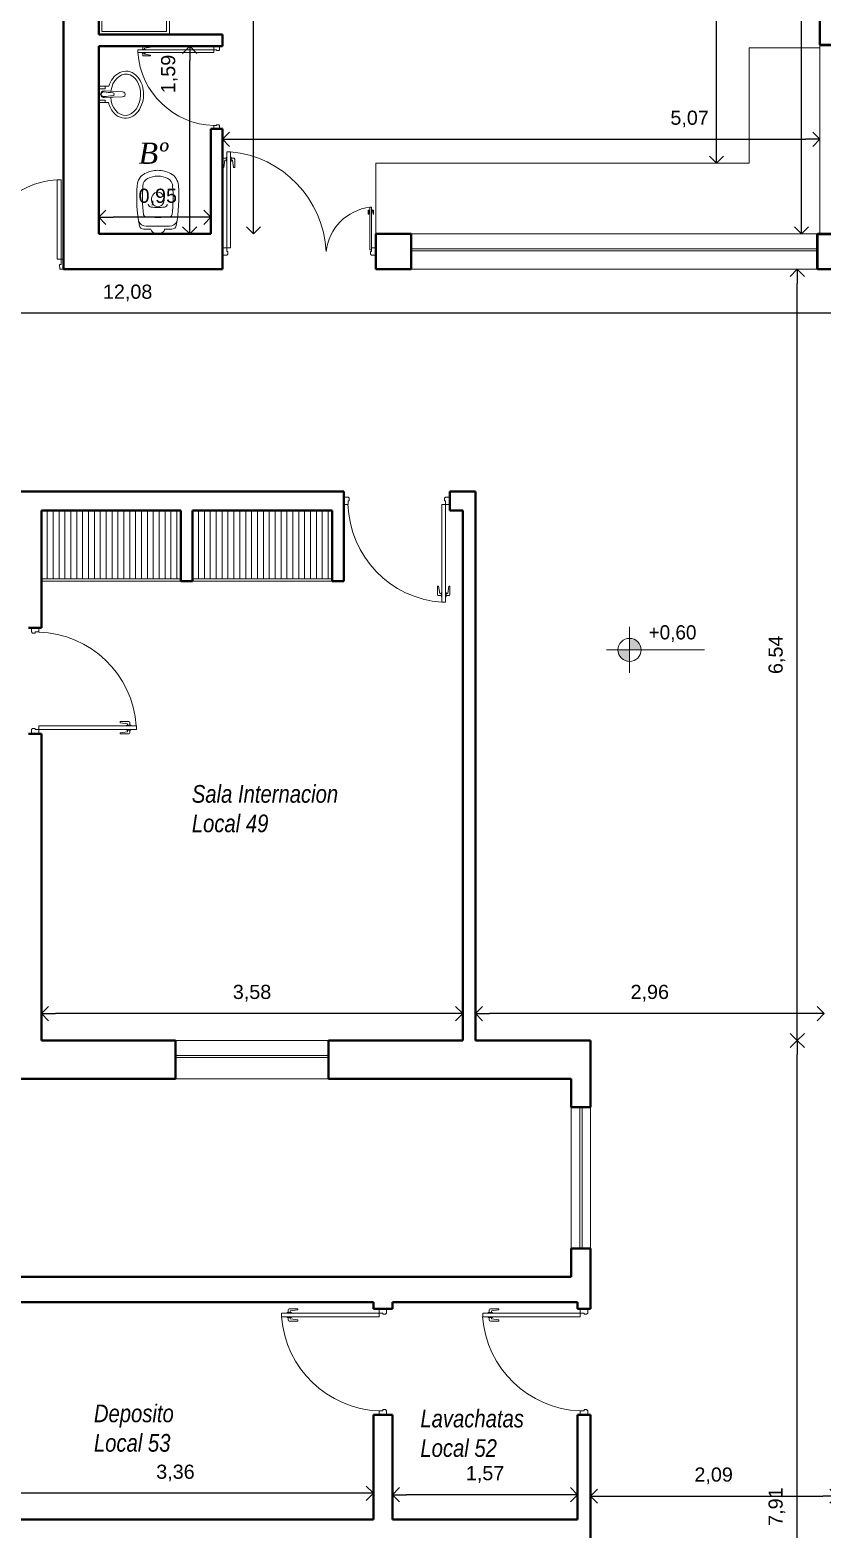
# Model space of a CAD drawing. Header units: millimetres. Extents: x -196 to -130, y 74 to 971.
# Drawn here: x -180.89 to -174.17, y 935.56 to 948.28 of the extents above; entities that cross this region are included whole.
import ezdxf

# ---------------------------------------------------------------- set-up
doc = ezdxf.new("R2010")
doc.units = ezdxf.units.MM
doc.layers.get('0').update_dxf_attribs({"lineweight": 0})
doc.layers.get('Defpoints').update_dxf_attribs({"lineweight": 0})
for name, color, linetype, lineweight in [('01', 1, 'Continuous', 50), ('Aberturas', 43, 'Continuous', 9), ('Cotas', 47, 'Continuous', 5), ('Muebles', 153, 'Continuous', 9), ('Muro Corte', 1, 'Continuous', 40), ('Muro Vista', 3, 'Continuous', 20), ('rotulos', 13, 'Continuous', 5), ('Textos', 2, 'Continuous', 5)]:
    doc.layers.add(name, color=color, linetype=linetype, lineweight=lineweight)
doc.styles.add('FEDE', font='ARIAL.TTF')
doc.dimstyles.new('FEDE', dxfattribs={"dimtxt": 0.12, "dimasz": 0.12, "dimexe": 0.2, "dimexo": 0.2, "dimgap": 0.1, "dimtad": 1, "dimtxsty": 'FEDE', "dimblk": 'OPEN90', "dimcen": 0.12, "dimse1": 1, "dimse2": 1, "dimaunit": 1, "dimazin": 0, "dimtfac": 1, "dimtmove": 0, "dimatfit": 3, "dimldrblk": 'OPEN90', "dimfxl": 0, "dimarcsym": 0})

# ---------------------------------------------------------------- blocks, each defined once
blk = doc.blocks.new('_Open90')
at = {"layer": 'rotulos', "color": 0, "lineweight": -2}
for p, q in [((0, 0), (-1, 0)), ((-0.5, 0.5), (0, 0)), ((0, 0), (-0.5, -0.5))]:
    blk.add_line(p, q, dxfattribs=at)
blk = doc.blocks.new('*D4')
at = {"layer": 'Cotas', "color": 0, "lineweight": -2}
blk.add_line((-174.14, 945.872), (-185.982, 945.872), dxfattribs=at)
at = {"layer": 'Defpoints', "color": 0}
for p in [(-186.102, 946.526), (-174.02, 946.347), (-186.102, 945.872)]:
    blk.add_point(p, dxfattribs=at)
at = {"layer": 'Cotas', "color": 0, "lineweight": -2, "xscale": 0.12, "yscale": 0.12, "zscale": 0.12, "rotation": 180}
blk.add_blockref('_Open90', (-186.102, 945.872), dxfattribs=at)
at = {"layer": 'Cotas', "color": 0, "lineweight": -2, "xscale": 0.12, "yscale": 0.12, "zscale": 0.12}
blk.add_blockref('_Open90', (-174.02, 945.872), dxfattribs=at)
at = {"layer": 'Cotas', "color": 0, "insert": (-180.061, 946.044), "char_height": 0.12, "attachment_point": 5, "style": 'FEDE'}
blk.add_mtext('12,08', dxfattribs=at)
blk = doc.blocks.new('labado chico')
blk.add_lwpolyline([(0.078, 0.066), (0, 0.066), (0, -0.066), (0.082, -0.066), (0.082, -0.066)])
for points in [[(0, 0.046), (0.05, 0.046), (0.05, 0.066), (0, 0.066)], [(0, -0.046), (0.05, -0.046), (0.05, -0.066), (0, -0.066)]]:
    blk.add_lwpolyline(points, close=True)
blk.add_lwpolyline([(0.113, 0.011, 0.008947), (0.04, 0.018, 1.128777), (0.04, -0.02, -0.002172), (0.113, -0.013, 1), (0.113, 0.011)], format="xyb", close=True)
at = {"extrusion": (0, 0, -1)}
for points in [[(-0.193, 0.021), (-0.043, 0.026)], [(-0.193, -0.02), (-0.043, -0.028)]]:
    blk.add_lwpolyline(points, dxfattribs=at)
for centre, radius, start, end in [((-0.041, -0.001), 0.027, 265.9011, 94.028), ((-0.194, 0), 0.0203, 85.7048, 274.2196)]:
    blk.add_arc(centre, radius, start, end, dxfattribs=at)
blk.add_ellipse((0.218, 0.003), major_axis=(-0.006, 0.168), ratio=0.727352, start_param=1.714187, end_param=7.704878)
blk.add_open_spline([(0.082, -0.066), (0.089, -0.09), (0.1, -0.112), (0.144, -0.171), (0.192, -0.195), (0.284, -0.181), (0.324, -0.144), (0.367, -0.047), (0.37, 0.013), (0.34, 0.121), (0.306, 0.167), (0.216, 0.205), (0.163, 0.193), (0.104, 0.133), (0.087, 0.101), (0.078, 0.066)], degree=3, knots=[1.924399, 1.924399, 1.924399, 1.924399, 2.330143, 2.330143, 3.23097, 3.23097, 4.131797, 4.131797, 5.032625, 5.032625, 5.957565, 5.957565, 6.882506, 6.882506, 7.483019, 7.483019, 7.483019, 7.483019])
blk = doc.blocks.new('inodoro')
at = {"color": 0, "linetype": 'ByBlock'}
for p, q in [((-0.066, 0.099), (-0.066, 0)), ((-0.066, -0.099), (-0.066, 0)), ((-0.04, 0.118), (-0.04, 0.058)), ((-0.04, 0.058), (-0.038, 0.058)), ((-0.04, -0.058), (-0.04, -0.118)), ((-0.04, -0.058), (-0.038, -0.058))]:
    blk.add_line(p, q, dxfattribs=at)
for centre, radius, start, end in [((-0.402, 0.051), 0.125, 94.4928, 152.4143), ((-0.312, -1.095), 1.274, 79.1445, 94.4928), ((-0.312, -1.095), 1.225, 83.0413, 94.4928), ((-0.136, 0.099), 0.07, 0, 66.1124), ((-0.08, 0.118), 0.04, 0, 79.1445), ((-0.305, 0), 0.235, 152.4143, 180), ((-0.305, 0), 0.235, 180, 207.5857), ((-0.305, 0), 0.186, 152.4143, 180), ((-0.305, 0), 0.186, 180, 207.5857), ((-0.402, 0.051), 0.076, 94.4928, 152.4143), ((-0.304, 0), 0.0503, 121.4719, 180), ((-0.304, 0), 0.0503, 180, 238.5281), ((-0.293, -0.015), 0.069, 89.562, 122.8418), ((-0.292, -0.015), 0.069, 57.1582, 90.438), ((-0.281, 0), 0.0503, 0, 58.5281), ((-0.281, 0), 0.0503, 301.4719, 0), ((-0.254, 0.054), 0.027, 3.3632, 90), ((-1.181, 0), 0.956, 0, 3.3632), ((-1.181, 0), 0.956, 356.6368, 0), ((-0.169, 0.099), 0.0229, 6.4271, 90), ((-1.049, 0), 0.909, 0, 6.4271), ((-1.049, 0), 0.909, 353.5729, 0), ((-0.038, 0.038), 0.02, 51.4898, 90), ((-0.069, 0), 0.0686, 308.5102, 51.4898), ((-0.402, -0.051), 0.125, 207.5857, 265.5072), ((-0.402, -0.051), 0.076, 207.5857, 265.5072), ((-0.312, 1.095), 1.225, 265.5072, 276.9587), ((-0.293, 0.015), 0.069, 237.1582, 270.438), ((-0.292, 0.015), 0.069, 269.562, 302.8418), ((-0.254, -0.054), 0.027, 270, 356.6368), ((-0.169, -0.099), 0.0229, 270, 353.5729), ((-0.136, -0.099), 0.07, 293.8876, 0), ((-0.08, -0.118), 0.04, 280.8555, 0), ((-0.038, -0.038), 0.02, 270, 308.5102), ((-0.312, 1.095), 1.274, 265.5072, 280.8555)]:
    blk.add_arc(centre, radius, start, end, dxfattribs=at)
blk = doc.blocks.new('*D23')
at = {"layer": 'Cotas', "color": 0, "lineweight": -2}
blk.add_line((-179.135, 947.348), (-174.305, 947.348), dxfattribs=at)
at = {"layer": 'Defpoints', "color": 0}
for p in [(-179.255, 947.349), (-174.185, 947.349), (-174.185, 947.348)]:
    blk.add_point(p, dxfattribs=at)
at = {"layer": 'Cotas', "color": 0, "lineweight": -2, "xscale": 0.12, "yscale": 0.12, "zscale": 0.12, "rotation": 180}
blk.add_blockref('_Open90', (-179.255, 947.348), dxfattribs=at)
at = {"layer": 'Cotas', "color": 0, "lineweight": -2, "xscale": 0.12, "yscale": 0.12, "zscale": 0.12}
blk.add_blockref('_Open90', (-174.185, 947.348), dxfattribs=at)
at = {"layer": 'Cotas', "color": 0, "insert": (-175.291, 947.52), "char_height": 0.12, "attachment_point": 5, "style": 'FEDE'}
blk.add_mtext('5,07', dxfattribs=at)
blk = doc.blocks.new('*D24')
at = {"layer": 'Cotas', "color": 0, "lineweight": -2}
blk.add_line((-174.342, 946.665), (-174.342, 951.738), dxfattribs=at)
at = {"layer": 'Defpoints', "color": 0}
for p in [(-174.342, 951.858), (-174.335, 951.858), (-174.335, 946.545)]:
    blk.add_point(p, dxfattribs=at)
at = {"layer": 'Cotas', "color": 0, "lineweight": -2, "xscale": 0.12, "yscale": 0.12, "zscale": 0.12}
for p, rotation in [((-174.342, 951.858), 90), ((-174.342, 946.545), 270)]:
    blk.add_blockref('_Open90', p, dxfattribs=dict(at, rotation=rotation))
at = {"layer": 'Cotas', "color": 0, "insert": (-174.514, 951.081), "char_height": 0.12, "attachment_point": 5, "rotation": 90, "style": 'FEDE'}
blk.add_mtext('5,31', dxfattribs=at)
blk = doc.blocks.new('*D26')
at = {"layer": 'Cotas', "color": 0, "lineweight": -2}
blk.add_line((-175.063, 947.265), (-175.063, 951.138), dxfattribs=at)
at = {"layer": 'Defpoints', "color": 0}
for p in [(-175.077, 951.258), (-175.063, 951.258), (-175.077, 947.145)]:
    blk.add_point(p, dxfattribs=at)
at = {"layer": 'Cotas', "color": 0, "lineweight": -2, "xscale": 0.12, "yscale": 0.12, "zscale": 0.12}
for p, rotation in [((-175.063, 951.258), 90), ((-175.063, 947.145), 270)]:
    blk.add_blockref('_Open90', p, dxfattribs=dict(at, rotation=rotation))
at = {"layer": 'Cotas', "color": 0, "insert": (-175.235, 950.257), "char_height": 0.12, "attachment_point": 5, "rotation": 90, "style": 'FEDE'}
blk.add_mtext('4,11', dxfattribs=at)
blk = doc.blocks.new('*D46')
at = {"layer": 'Cotas', "color": 0, "lineweight": -2}
blk.add_line((-179.475, 946.686), (-180.185, 946.686), dxfattribs=at)
at = {"layer": 'Defpoints', "color": 0}
for p in [(-180.305, 946.686), (-180.305, 946.545), (-179.355, 946.545)]:
    blk.add_point(p, dxfattribs=at)
at = {"layer": 'Cotas', "color": 0, "lineweight": -2, "xscale": 0.12, "yscale": 0.12, "zscale": 0.12, "rotation": 180}
blk.add_blockref('_Open90', (-180.305, 946.686), dxfattribs=at)
at = {"layer": 'Cotas', "color": 0, "lineweight": -2, "xscale": 0.12, "yscale": 0.12, "zscale": 0.12}
blk.add_blockref('_Open90', (-179.355, 946.686), dxfattribs=at)
at = {"layer": 'Cotas', "color": 0, "insert": (-179.805, 946.858), "char_height": 0.12, "attachment_point": 5, "style": 'FEDE'}
blk.add_mtext('0,95', dxfattribs=at)
blk = doc.blocks.new('*D27')
at = {"layer": 'Cotas', "color": 0, "lineweight": -2}
blk.add_line((-179.534, 946.665), (-179.534, 948.017), dxfattribs=at)
at = {"layer": 'Defpoints', "color": 0}
for p in [(-179.547, 948.137), (-179.534, 948.137), (-179.547, 946.545)]:
    blk.add_point(p, dxfattribs=at)
at = {"layer": 'Cotas', "color": 0, "lineweight": -2, "xscale": 0.12, "yscale": 0.12, "zscale": 0.12}
for p, rotation in [((-179.534, 948.137), 90), ((-179.534, 946.545), 270)]:
    blk.add_blockref('_Open90', p, dxfattribs=dict(at, rotation=rotation))
at = {"layer": 'Cotas', "color": 0, "insert": (-179.706, 947.902), "char_height": 0.12, "attachment_point": 5, "rotation": 90, "style": 'FEDE'}
blk.add_mtext('1,59', dxfattribs=at)
blk = doc.blocks.new('*D28')
at = {"layer": 'Cotas', "color": 0, "lineweight": -2}
blk.add_line((-178.992, 946.665), (-178.992, 952.223), dxfattribs=at)
at = {"layer": 'Defpoints', "color": 0}
for p in [(-179.12, 952.343), (-178.992, 952.343), (-179.043, 946.545)]:
    blk.add_point(p, dxfattribs=at)
at = {"layer": 'Cotas', "color": 0, "lineweight": -2, "xscale": 0.12, "yscale": 0.12, "zscale": 0.12}
for p, rotation in [((-178.992, 952.343), 90), ((-178.992, 946.545), 270)]:
    blk.add_blockref('_Open90', p, dxfattribs=dict(at, rotation=rotation))
at = {"layer": 'Cotas', "color": 0, "insert": (-179.164, 949.444), "char_height": 0.12, "attachment_point": 5, "rotation": 90, "style": 'FEDE'}
blk.add_mtext('5,8', dxfattribs=at)
blk = doc.blocks.new('*D47')
at = {"layer": 'Cotas', "color": 0, "lineweight": -2}
blk.add_line((-179.637, 74.373), (-180.185, 74.373), dxfattribs=at)
at = {"layer": 'Defpoints', "color": 0}
for p in [(-179.517, 954.203), (-180.305, 74.373), (-180.305, 74.373)]:
    blk.add_point(p, dxfattribs=at)
at = {"layer": 'Cotas', "color": 0, "lineweight": -2, "xscale": 0.12, "yscale": 0.12, "zscale": 0.12, "rotation": 180}
blk.add_blockref('_Open90', (-180.305, 74.373), dxfattribs=at)
at = {"layer": 'Cotas', "color": 0, "lineweight": -2, "xscale": 0.12, "yscale": 0.12, "zscale": 0.12}
blk.add_blockref('_Open90', (-179.517, 74.373), dxfattribs=at)
at = {"layer": 'Cotas', "color": 0, "insert": (-179.911, 74.545), "char_height": 0.12, "attachment_point": 5, "style": 'FEDE'}
blk.add_mtext('0,79', dxfattribs=at)
blk = doc.blocks.new('*D76')
at = {"layer": 'Cotas', "color": 0, "lineweight": -2}
blk.add_line((-176.013, 935.836), (-174.161, 935.836), dxfattribs=at)
at = {"layer": 'Defpoints', "color": 0}
for p in [(-176.133, 935.836), (-174.041, 935.836), (-174.041, 935.836)]:
    blk.add_point(p, dxfattribs=at)
at = {"layer": 'Cotas', "color": 0, "lineweight": -2, "xscale": 0.12, "yscale": 0.12, "zscale": 0.12, "rotation": 180}
blk.add_blockref('_Open90', (-176.133, 935.836), dxfattribs=at)
at = {"layer": 'Cotas', "color": 0, "lineweight": -2, "xscale": 0.12, "yscale": 0.12, "zscale": 0.12}
blk.add_blockref('_Open90', (-174.041, 935.836), dxfattribs=at)
at = {"layer": 'Cotas', "color": 0, "insert": (-175.087, 936.008), "char_height": 0.12, "attachment_point": 5, "style": 'FEDE'}
blk.add_mtext('2,09', dxfattribs=at)
blk = doc.blocks.new('*D77')
at = {"layer": 'Cotas', "color": 0, "lineweight": -2}
blk.add_line((-176.362, 935.848), (-177.693, 935.848), dxfattribs=at)
at = {"layer": 'Defpoints', "color": 0}
for p in [(-177.813, 935.848), (-177.813, 935.638), (-176.242, 935.638)]:
    blk.add_point(p, dxfattribs=at)
at = {"layer": 'Cotas', "color": 0, "lineweight": -2, "xscale": 0.12, "yscale": 0.12, "zscale": 0.12, "rotation": 180}
blk.add_blockref('_Open90', (-177.813, 935.848), dxfattribs=at)
at = {"layer": 'Cotas', "color": 0, "lineweight": -2, "xscale": 0.12, "yscale": 0.12, "zscale": 0.12}
blk.add_blockref('_Open90', (-176.242, 935.848), dxfattribs=at)
at = {"layer": 'Cotas', "color": 0, "insert": (-177.027, 936.02), "char_height": 0.12, "attachment_point": 5, "style": 'FEDE'}
blk.add_mtext('1,57', dxfattribs=at)
blk = doc.blocks.new('*D78')
at = {"layer": 'Cotas', "color": 0, "lineweight": -2}
blk.add_line((-178.095, 935.86), (-181.215, 935.86), dxfattribs=at)
at = {"layer": 'Defpoints', "color": 0}
for p in [(-181.335, 935.86), (-181.335, 935.638), (-177.975, 935.638)]:
    blk.add_point(p, dxfattribs=at)
at = {"layer": 'Cotas', "color": 0, "lineweight": -2, "xscale": 0.12, "yscale": 0.12, "zscale": 0.12, "rotation": 180}
blk.add_blockref('_Open90', (-181.335, 935.86), dxfattribs=at)
at = {"layer": 'Cotas', "color": 0, "lineweight": -2, "xscale": 0.12, "yscale": 0.12, "zscale": 0.12}
blk.add_blockref('_Open90', (-177.975, 935.86), dxfattribs=at)
at = {"layer": 'Cotas', "color": 0, "insert": (-179.655, 936.032), "char_height": 0.12, "attachment_point": 5, "style": 'FEDE'}
blk.add_mtext('3,36', dxfattribs=at)
blk = doc.blocks.new('*D83')
at = {"layer": 'Cotas', "color": 0, "lineweight": -2}
blk.add_line((-174.377, 931.912), (-174.377, 939.582), dxfattribs=at)
at = {"layer": 'Defpoints', "color": 0}
for p in [(-176.133, 939.702), (-174.377, 939.702), (-175.88, 931.792)]:
    blk.add_point(p, dxfattribs=at)
at = {"layer": 'Cotas', "color": 0, "lineweight": -2, "xscale": 0.12, "yscale": 0.12, "zscale": 0.12}
for p, rotation in [((-174.377, 939.702), 90), ((-174.377, 931.792), 270)]:
    blk.add_blockref('_Open90', p, dxfattribs=dict(at, rotation=rotation))
at = {"layer": 'Cotas', "color": 0, "insert": (-174.55, 935.747), "char_height": 0.12, "attachment_point": 5, "rotation": 90, "style": 'FEDE'}
blk.add_mtext('7,91', dxfattribs=at)
blk = doc.blocks.new('*D84')
at = {"layer": 'Cotas', "color": 0, "lineweight": -2}
blk.add_line((-174.377, 939.822), (-174.377, 946.125), dxfattribs=at)
at = {"layer": 'Defpoints', "color": 0}
for p in [(-174.377, 946.245), (-174.377, 946.245), (-176.133, 939.702)]:
    blk.add_point(p, dxfattribs=at)
at = {"layer": 'Cotas', "color": 0, "lineweight": -2, "xscale": 0.12, "yscale": 0.12, "zscale": 0.12}
for p, rotation in [((-174.377, 946.245), 90), ((-174.377, 939.702), 270)]:
    blk.add_blockref('_Open90', p, dxfattribs=dict(at, rotation=rotation))
at = {"layer": 'Cotas', "color": 0, "insert": (-174.55, 942.974), "char_height": 0.12, "attachment_point": 5, "rotation": 90, "style": 'FEDE'}
blk.add_mtext('6,54', dxfattribs=at)
blk = doc.blocks.new('*D85')
at = {"layer": 'Cotas', "color": 0, "lineweight": -2}
blk.add_line((-174.269, 939.93), (-176.989, 939.93), dxfattribs=at)
at = {"layer": 'Defpoints', "color": 0}
for p in [(-177.109, 939.93), (-177.109, 939.93), (-174.149, 939.93)]:
    blk.add_point(p, dxfattribs=at)
at = {"layer": 'Cotas', "color": 0, "lineweight": -2, "xscale": 0.12, "yscale": 0.12, "zscale": 0.12, "rotation": 180}
blk.add_blockref('_Open90', (-177.109, 939.93), dxfattribs=at)
at = {"layer": 'Cotas', "color": 0, "lineweight": -2, "xscale": 0.12, "yscale": 0.12, "zscale": 0.12}
blk.add_blockref('_Open90', (-174.149, 939.93), dxfattribs=at)
at = {"layer": 'Cotas', "color": 0, "insert": (-175.629, 940.103), "char_height": 0.12, "attachment_point": 5, "style": 'FEDE'}
blk.add_mtext('2,96', dxfattribs=at)
blk = doc.blocks.new('*D86')
at = {"layer": 'Cotas', "color": 0, "lineweight": -2}
blk.add_line((-177.337, 939.93), (-180.673, 939.93), dxfattribs=at)
at = {"layer": 'Defpoints', "color": 0}
for p in [(-180.793, 939.93), (-180.793, 939.93), (-177.217, 939.93)]:
    blk.add_point(p, dxfattribs=at)
at = {"layer": 'Cotas', "color": 0, "lineweight": -2, "xscale": 0.12, "yscale": 0.12, "zscale": 0.12, "rotation": 180}
blk.add_blockref('_Open90', (-180.793, 939.93), dxfattribs=at)
at = {"layer": 'Cotas', "color": 0, "lineweight": -2, "xscale": 0.12, "yscale": 0.12, "zscale": 0.12}
blk.add_blockref('_Open90', (-177.217, 939.93), dxfattribs=at)
at = {"layer": 'Cotas', "color": 0, "insert": (-179.005, 940.103), "char_height": 0.12, "attachment_point": 5, "style": 'FEDE'}
blk.add_mtext('3,58', dxfattribs=at)

msp = doc.modelspace()

# ---------------------------------------------------------------- hatches: boundary and pattern name
at = {"layer": 'Cotas'}
h = msp.add_hatch(color=256, dxfattribs=at)
h.paths.add_polyline_path([(-175.704, 943.016, 0.414214), (-175.801, 943.113), (-175.801, 943.016)])
h.paths.add_polyline_path([(-175.899, 943.016, 0.414214), (-175.801, 942.918), (-175.801, 943.016)])

# ---------------------------------------------------------------- linework, layer by layer
at = {"layer": '01'}
for p, q in [((-174.185, 948.15), (-174.035, 948.15)), ((-174.205, 946.245), (-174.205, 946.545)), ((-174.205, 946.545), (-174.035, 946.545))]:
    msp.add_line(p, q, dxfattribs=at)
at = {"layer": 'Aberturas'}
for p, q in [((-180.66, 947.003), (-180.626, 947.003)), ((-180.66, 946.33), (-180.66, 947.003)), ((-180.626, 947.003), (-180.626, 946.33)), ((-174.205, 946.419), (-177.655, 946.419)), ((-174.205, 946.401), (-177.655, 946.401)), ((-180.626, 946.33), (-180.66, 946.33)), ((-180.626, 946.287), (-180.639, 946.287)), ((-180.639, 946.287), (-180.635, 946.245)), ((-180.63, 946.287), (-180.639, 946.287)), ((-180.626, 946.33), (-180.626, 946.287)), ((-180.605, 946.33), (-180.626, 946.33)), ((-180.605, 946.245), (-180.605, 946.33)), ((-180.635, 946.245), (-180.605, 946.245)), ((-178.225, 944.312), (-178.19, 944.312)), ((-178.225, 944.249), (-178.225, 944.312)), ((-178.19, 944.249), (-178.225, 944.249)), ((-178.19, 944.312), (-178.181, 944.303)), ((-178.181, 944.28), (-178.19, 944.28)), ((-178.19, 944.28), (-178.19, 944.249)), ((-178.181, 944.303), (-178.181, 944.28)), ((-177.362, 944.249), (-177.394, 944.249)), ((-177.394, 944.249), (-177.394, 943.421)), ((-177.371, 944.303), (-177.362, 944.312)), ((-177.371, 944.28), (-177.371, 944.303)), ((-177.362, 944.28), (-177.371, 944.28)), ((-177.362, 944.312), (-177.325, 944.312)), ((-177.362, 944.249), (-177.362, 944.28)), ((-177.362, 943.421), (-177.362, 944.249)), ((-177.325, 944.249), (-177.362, 944.249)), ((-177.325, 944.312), (-177.325, 944.249)), ((-177.43, 943.485), (-177.43, 943.557)), ((-177.43, 943.557), (-177.421, 943.557)), ((-177.421, 943.557), (-177.412, 943.494)), ((-177.398, 943.476), (-177.421, 943.476)), ((-177.412, 943.494), (-177.398, 943.494)), ((-177.398, 943.467), (-177.398, 943.503)), ((-177.398, 943.503), (-177.394, 943.503)), ((-177.394, 943.467), (-177.398, 943.467)), ((-177.362, 943.503), (-177.358, 943.503)), ((-177.358, 943.467), (-177.362, 943.467)), ((-177.358, 943.503), (-177.358, 943.467)), ((-177.344, 943.494), (-177.358, 943.494)), ((-177.358, 943.476), (-177.335, 943.476)), ((-177.335, 943.557), (-177.344, 943.494)), ((-177.326, 943.557), (-177.335, 943.557)), ((-177.326, 943.485), (-177.326, 943.557)), ((-177.394, 943.421), (-177.362, 943.421)), ((-180.878, 943.203), (-180.878, 943.168)), ((-180.815, 943.203), (-180.878, 943.203)), ((-180.815, 943.168), (-180.815, 943.203)), ((-180.878, 943.168), (-180.869, 943.159)), ((-180.869, 943.159), (-180.847, 943.159)), ((-180.847, 943.159), (-180.847, 943.168)), ((-180.847, 943.168), (-180.815, 943.168)), ((-180.869, 942.349), (-180.878, 942.34)), ((-180.878, 942.34), (-180.878, 942.303)), ((-180.847, 942.349), (-180.869, 942.349)), ((-180.847, 942.34), (-180.847, 942.349)), ((-180.815, 942.34), (-180.847, 942.34)), ((-180.815, 942.34), (-180.815, 942.371)), ((-180.815, 942.371), (-179.987, 942.371)), ((-179.987, 942.34), (-180.815, 942.34)), ((-180.815, 942.303), (-180.815, 942.34)), ((-180.052, 942.407), (-180.124, 942.407)), ((-180.124, 942.407), (-180.124, 942.398)), ((-180.124, 942.398), (-180.061, 942.389)), ((-180.124, 942.313), (-180.061, 942.322)), ((-180.124, 942.304), (-180.124, 942.313)), ((-180.052, 942.304), (-180.124, 942.304)), ((-180.034, 942.376), (-180.07, 942.376)), ((-180.07, 942.376), (-180.07, 942.371)), ((-180.07, 942.34), (-180.07, 942.335)), ((-180.07, 942.335), (-180.034, 942.335)), ((-180.061, 942.389), (-180.061, 942.376)), ((-180.061, 942.322), (-180.061, 942.335)), ((-180.043, 942.376), (-180.043, 942.398)), ((-180.043, 942.335), (-180.043, 942.313)), ((-180.034, 942.371), (-180.034, 942.376)), ((-180.034, 942.335), (-180.034, 942.34)), ((-179.987, 942.371), (-179.987, 942.34)), ((-180.878, 942.303), (-180.815, 942.303)), ((-178.349, 939.575), (-179.655, 939.575)), ((-178.349, 939.558), (-179.655, 939.558)), ((-176.222, 939.137), (-176.222, 937.937)), ((-176.204, 939.137), (-176.204, 937.937)), ((-178.754, 937.358), (-178.754, 937.389)), ((-178.754, 937.389), (-177.926, 937.389)), ((-177.926, 937.358), (-178.754, 937.358)), ((-178.671, 937.394), (-178.707, 937.394)), ((-178.707, 937.394), (-178.707, 937.389)), ((-178.707, 937.358), (-178.707, 937.353)), ((-178.707, 937.353), (-178.671, 937.353)), ((-178.698, 937.394), (-178.698, 937.416)), ((-178.698, 937.353), (-178.698, 937.331)), ((-178.689, 937.425), (-178.617, 937.425)), ((-178.617, 937.416), (-178.68, 937.407)), ((-178.68, 937.407), (-178.68, 937.394)), ((-178.68, 937.34), (-178.68, 937.353)), ((-178.671, 937.389), (-178.671, 937.394)), ((-178.671, 937.353), (-178.671, 937.358)), ((-178.617, 937.425), (-178.617, 937.416)), ((-177.926, 937.426), (-177.926, 937.389)), ((-177.863, 937.426), (-177.926, 937.426)), ((-177.926, 937.389), (-177.926, 937.358)), ((-177.926, 937.389), (-177.894, 937.389)), ((-177.894, 937.389), (-177.894, 937.38)), ((-177.894, 937.38), (-177.872, 937.38)), ((-177.872, 937.38), (-177.863, 937.389)), ((-177.863, 937.389), (-177.863, 937.426)), ((-177.047, 937.358), (-177.047, 937.389)), ((-177.047, 937.389), (-176.219, 937.389)), ((-176.219, 937.358), (-177.047, 937.358)), ((-176.964, 937.394), (-177, 937.394)), ((-177, 937.394), (-177, 937.389)), ((-177, 937.358), (-177, 937.353)), ((-177, 937.353), (-176.964, 937.353)), ((-176.991, 937.394), (-176.991, 937.416)), ((-176.991, 937.353), (-176.991, 937.331)), ((-176.982, 937.425), (-176.91, 937.425)), ((-176.91, 937.416), (-176.973, 937.407)), ((-176.973, 937.407), (-176.973, 937.394)), ((-176.973, 937.34), (-176.973, 937.353)), ((-176.964, 937.389), (-176.964, 937.394)), ((-176.964, 937.353), (-176.964, 937.358)), ((-176.91, 937.425), (-176.91, 937.416)), ((-176.219, 937.426), (-176.219, 937.389)), ((-176.156, 937.426), (-176.219, 937.426)), ((-176.219, 937.389), (-176.219, 937.358)), ((-176.219, 937.389), (-176.187, 937.389)), ((-176.187, 937.389), (-176.187, 937.38)), ((-176.187, 937.38), (-176.165, 937.38)), ((-176.165, 937.38), (-176.156, 937.389)), ((-176.156, 937.389), (-176.156, 937.426)), ((-178.689, 937.322), (-178.617, 937.322)), ((-178.617, 937.331), (-178.68, 937.34)), ((-178.617, 937.322), (-178.617, 937.331)), ((-176.982, 937.322), (-176.91, 937.322)), ((-176.91, 937.331), (-176.973, 937.34)), ((-176.91, 937.322), (-176.91, 937.331)), ((-177.894, 936.561), (-177.926, 936.561)), ((-177.926, 936.561), (-177.926, 936.526)), ((-177.926, 936.526), (-177.863, 936.526)), ((-177.872, 936.57), (-177.894, 936.57)), ((-177.894, 936.57), (-177.894, 936.561)), ((-177.863, 936.561), (-177.872, 936.57)), ((-177.863, 936.526), (-177.863, 936.561)), ((-176.187, 936.561), (-176.219, 936.561)), ((-176.219, 936.561), (-176.219, 936.526)), ((-176.219, 936.526), (-176.156, 936.526)), ((-176.165, 936.57), (-176.187, 936.57)), ((-176.187, 936.57), (-176.187, 936.561)), ((-176.156, 936.561), (-176.165, 936.57)), ((-176.156, 936.526), (-176.156, 936.561))]:
    msp.add_line(p, q, dxfattribs=at)
for points in [[(-179.974, 948.083), (-179.974, 948.108), (-179.33, 948.108), (-179.33, 948.083)], [(-179.33, 948.137), (-179.33, 948.108), (-179.306, 948.108), (-179.306, 948.101), (-179.288, 948.101), (-179.281, 948.108), (-179.281, 948.137)], [(-179.281, 947.437), (-179.281, 947.464), (-179.288, 947.471), (-179.306, 947.471), (-179.306, 947.464), (-179.33, 947.464), (-179.33, 947.437)], [(-179.188, 947.243), (-179.219, 947.243), (-179.219, 946.426), (-179.188, 946.426)], [(-178.004, 946.772), (-177.99, 946.772), (-177.99, 946.409), (-178.004, 946.409)], [(-179.255, 946.426), (-179.219, 946.426), (-179.219, 946.395), (-179.21, 946.395), (-179.21, 946.373), (-179.219, 946.364), (-179.255, 946.364)], [(-177.955, 946.364), (-177.99, 946.364), (-177.999, 946.373), (-177.999, 946.395), (-177.99, 946.395), (-177.99, 946.426), (-177.955, 946.426)]]:
    msp.add_lwpolyline(points, close=True, dxfattribs=at)
for points in [[(-179.91, 948.108), (-179.91, 948.111), (-179.938, 948.111), (-179.938, 948.108)], [(-179.938, 948.083), (-179.938, 948.08), (-179.91, 948.08), (-179.91, 948.083)], [(-179.219, 947.161), (-179.223, 947.161), (-179.223, 947.197), (-179.219, 947.197)], [(-179.188, 947.197), (-179.183, 947.197), (-179.183, 947.161), (-179.188, 947.161)], [(-178.004, 946.751), (-178.005, 946.751), (-178.005, 946.736), (-178.004, 946.736)], [(-177.99, 946.736), (-177.988, 946.736), (-177.988, 946.751), (-177.99, 946.751)]]:
    msp.add_lwpolyline(points, dxfattribs=at)
for points in [[(-179.931, 948.111), (-179.931, 948.129, -0.414214), (-179.924, 948.136), (-179.868, 948.136), (-179.868, 948.129), (-179.917, 948.122), (-179.917, 948.111)], [(-179.931, 948.08), (-179.931, 948.062, 0.414214), (-179.924, 948.055), (-179.868, 948.055), (-179.868, 948.062), (-179.917, 948.069), (-179.917, 948.08)], [(-179.223, 947.188), (-179.245, 947.188, 0.414214), (-179.254, 947.179), (-179.254, 947.108), (-179.245, 947.108), (-179.236, 947.17), (-179.223, 947.17)], [(-179.183, 947.188), (-179.161, 947.188, -0.414214), (-179.152, 947.179), (-179.152, 947.108), (-179.161, 947.108), (-179.17, 947.17), (-179.183, 947.17)], [(-178.005, 946.747), (-178.015, 946.747, 0.414214), (-178.019, 946.743), (-178.019, 946.712), (-178.015, 946.712), (-178.011, 946.74), (-178.005, 946.74)], [(-177.988, 946.747), (-177.978, 946.747, -0.414214), (-177.974, 946.743), (-177.974, 946.712), (-177.978, 946.712), (-177.982, 946.74), (-177.988, 946.74)]]:
    msp.add_lwpolyline(points, format="xyb", dxfattribs=at)
for centre, radius, start, end in [((-179.309, 948.131), 0.667, 184.0508, 268.1688), ((-179.269, 946.353), 0.893, 2.6825, 84.7849), ((-180.626, 946.33), 0.675, 92.8598, 180), ((-177.955, 946.35), 0.424, 96.5587, 173.9164), ((-177.333, 944.276), 0.858, 181.8312, 265.9492), ((-177.421, 943.485), 0.009, 180, 270), ((-177.335, 943.485), 0.009, 270, 0), ((-180.843, 942.31), 0.858, 4.0508, 88.1688), ((-180.052, 942.398), 0.009, 0, 90), ((-180.052, 942.313), 0.009, 270, 0), ((-177.898, 937.418), 0.858, 184.0508, 268.1688), ((-178.689, 937.416), 0.009, 90, 180), ((-176.192, 937.418), 0.858, 184.0508, 268.1688), ((-176.982, 937.416), 0.009, 90, 180), ((-178.689, 937.331), 0.009, 180, 270), ((-176.982, 937.331), 0.009, 180, 270)]:
    msp.add_arc(centre, radius, start, end, dxfattribs=at)
at = {"layer": 'Cotas'}
for p, q in [((-175.801, 942.82), (-175.801, 943.211)), ((-175.164, 943.016), (-175.997, 943.016))]:
    msp.add_line(p, q, dxfattribs=at)
msp.add_circle((-175.801, 943.016), 0.0978, dxfattribs=at)
at = {"layer": 'Muebles', "linetype": 'ByBlock'}
for p, q in [((-174.785, 948.123), (-174.785, 947.145)), ((-174.185, 948.123), (-174.785, 948.123)), ((-177.955, 947.145), (-174.785, 947.145)), ((-177.955, 946.545), (-177.955, 947.145))]:
    msp.add_line(p, q, dxfattribs=at)
at = {"layer": 'Muebles'}
for p, q in [((-180.743, 944.199), (-180.743, 943.619)), ((-180.693, 944.199), (-180.693, 943.619)), ((-180.643, 944.199), (-180.643, 943.619)), ((-180.593, 944.199), (-180.593, 943.619)), ((-180.543, 944.199), (-180.543, 943.619)), ((-180.493, 944.199), (-180.493, 943.619)), ((-180.443, 944.199), (-180.443, 943.619)), ((-180.393, 944.199), (-180.393, 943.619)), ((-180.343, 944.199), (-180.343, 943.619)), ((-180.293, 944.199), (-180.293, 943.619)), ((-180.243, 944.199), (-180.243, 943.619)), ((-180.193, 944.199), (-180.193, 943.619)), ((-180.143, 944.199), (-180.143, 943.619)), ((-180.093, 944.199), (-180.093, 943.619)), ((-180.043, 944.199), (-180.043, 943.619)), ((-179.993, 944.199), (-179.993, 943.619)), ((-179.943, 944.199), (-179.943, 943.619)), ((-179.893, 944.199), (-179.893, 943.619)), ((-179.843, 944.199), (-179.843, 943.619)), ((-179.793, 944.199), (-179.793, 943.619)), ((-179.743, 944.199), (-179.743, 943.619)), ((-179.693, 944.199), (-179.693, 943.619)), ((-179.643, 944.199), (-179.643, 943.619)), ((-179.459, 944.199), (-179.459, 943.619)), ((-179.409, 944.199), (-179.409, 943.619)), ((-179.359, 944.199), (-179.359, 943.619)), ((-179.309, 944.199), (-179.309, 943.619)), ((-179.259, 944.199), (-179.259, 943.619)), ((-179.209, 944.199), (-179.209, 943.619)), ((-179.159, 944.199), (-179.159, 943.619)), ((-179.109, 944.199), (-179.109, 943.619)), ((-179.059, 944.199), (-179.059, 943.619)), ((-179.009, 944.199), (-179.009, 943.619)), ((-178.959, 944.199), (-178.959, 943.619)), ((-178.909, 944.199), (-178.909, 943.619)), ((-178.859, 944.199), (-178.859, 943.619)), ((-178.809, 944.199), (-178.809, 943.619)), ((-178.759, 944.199), (-178.759, 943.619)), ((-178.709, 944.199), (-178.709, 943.619)), ((-178.659, 944.199), (-178.659, 943.619)), ((-178.609, 944.199), (-178.609, 943.619)), ((-178.559, 944.199), (-178.559, 943.619)), ((-178.509, 944.199), (-178.509, 943.619)), ((-178.459, 944.199), (-178.459, 943.619)), ((-178.409, 944.199), (-178.409, 943.619)), ((-178.359, 944.199), (-178.359, 943.619)), ((-179.609, 943.619), (-180.793, 943.619)), ((-179.609, 943.599), (-180.793, 943.599)), ((-179.509, 943.619), (-178.325, 943.619)), ((-179.509, 943.599), (-178.325, 943.599))]:
    msp.add_line(p, q, dxfattribs=at)
at = {"layer": 'Muebles', "linetype": 'ByBlock'}
for points in [[(-180.305, 948.237), (-180.305, 949.437), (-179.705, 949.437), (-179.705, 948.237)], [(-180.28, 948.262), (-180.28, 949.41), (-179.73, 949.41), (-179.73, 948.262)]]:
    msp.add_lwpolyline(points, close=True, dxfattribs=at)
at = {"layer": 'Muro Corte'}
for p, q in [((-180.605, 953.549), (-180.605, 946.245)), ((-180.305, 953.549), (-180.305, 948.237)), ((-174.185, 948.15), (-174.185, 949.465)), ((-179.255, 948.237), (-180.305, 948.237)), ((-179.255, 948.137), (-179.255, 948.237)), ((-179.255, 948.137), (-180.305, 948.137)), ((-180.305, 948.137), (-180.305, 946.545)), ((-179.355, 947.437), (-179.255, 947.437)), ((-179.355, 947.437), (-179.355, 946.545)), ((-179.255, 947.437), (-179.255, 946.545)), ((-180.305, 946.545), (-179.355, 946.545)), ((-179.255, 946.545), (-179.255, 946.245)), ((-177.955, 946.545), (-177.955, 946.245)), ((-177.955, 946.545), (-177.655, 946.545)), ((-177.655, 946.545), (-177.655, 946.245)), ((-180.605, 946.245), (-179.255, 946.245)), ((-177.955, 946.245), (-177.655, 946.245)), ((-174.205, 946.245), (-174.035, 946.245)), ((-181.627, 944.361), (-178.225, 944.361)), ((-178.225, 943.599), (-178.225, 944.361)), ((-177.325, 944.361), (-177.109, 944.361)), ((-177.325, 944.199), (-177.325, 944.361)), ((-177.325, 944.199), (-177.325, 944.361)), ((-177.325, 944.199), (-177.325, 944.361)), ((-177.325, 944.199), (-177.325, 944.361)), ((-177.109, 944.361), (-177.109, 939.702)), ((-180.793, 944.199), (-179.609, 944.199)), ((-180.793, 944.199), (-180.793, 943.203)), ((-179.609, 944.199), (-179.609, 943.599)), ((-179.509, 944.199), (-179.509, 943.599)), ((-179.509, 944.199), (-178.325, 944.199)), ((-178.325, 943.599), (-178.325, 944.199)), ((-177.325, 944.199), (-177.217, 944.199)), ((-177.217, 944.199), (-177.217, 939.702)), ((-179.609, 943.599), (-179.509, 943.599)), ((-178.325, 943.599), (-178.225, 943.599)), ((-180.901, 943.203), (-180.793, 943.203)), ((-180.793, 942.303), (-180.901, 942.303)), ((-180.793, 942.303), (-180.793, 939.702)), ((-180.793, 939.702), (-179.655, 939.702)), ((-179.655, 939.702), (-179.655, 939.377)), ((-178.355, 939.377), (-178.355, 939.702)), ((-178.355, 939.702), (-177.217, 939.702)), ((-177.109, 939.702), (-176.133, 939.702)), ((-176.133, 939.137), (-176.133, 939.702)), ((-181.789, 939.377), (-179.655, 939.377)), ((-178.355, 939.377), (-176.296, 939.377)), ((-176.296, 939.137), (-176.296, 939.377)), ((-176.296, 939.137), (-176.133, 939.137)), ((-176.296, 937.697), (-176.296, 937.937)), ((-176.296, 937.937), (-176.133, 937.937)), ((-176.133, 937.426), (-176.133, 937.937)), ((-181.551, 937.697), (-176.296, 937.697)), ((-181.335, 937.481), (-177.975, 937.481)), ((-177.975, 937.426), (-177.975, 937.481)), ((-177.813, 937.426), (-177.813, 937.481)), ((-177.813, 937.481), (-176.242, 937.481)), ((-176.242, 937.426), (-176.242, 937.481)), ((-177.813, 937.426), (-177.975, 937.426)), ((-176.242, 937.426), (-176.133, 937.426)), ((-177.975, 936.526), (-177.813, 936.526)), ((-177.975, 935.638), (-177.975, 936.526)), ((-177.813, 935.638), (-177.813, 936.526)), ((-176.242, 936.526), (-176.133, 936.526)), ((-176.242, 935.638), (-176.242, 936.526)), ((-176.133, 933.292), (-176.133, 936.526)), ((-181.335, 935.638), (-177.975, 935.638)), ((-177.813, 935.638), (-176.242, 935.638))]:
    msp.add_line(p, q, dxfattribs=at)
at = {"layer": 'Muro Vista'}
for p, q in [((-174.185, 948.15), (-174.185, 946.545)), ((-177.655, 946.545), (-174.205, 946.545)), ((-177.655, 946.245), (-174.205, 946.245)), ((-178.355, 939.702), (-179.655, 939.702)), ((-178.355, 939.377), (-179.655, 939.377)), ((-176.296, 939.137), (-176.296, 937.937)), ((-176.133, 939.137), (-176.133, 937.937))]:
    msp.add_line(p, q, dxfattribs=at)

# ---------------------------------------------------------------- block references
at = {"layer": 'Muebles', "xscale": -1.04122620319572, "yscale": 1.041226203195833, "zscale": 1.041226203195777, "rotation": 180}
msp.add_blockref('labado chico', (-180.305, 947.729), dxfattribs=at)
at = {"layer": 'Muebles', "xscale": -1, "rotation": 90}
msp.add_blockref('inodoro', (-179.805, 946.545), dxfattribs=at)

# ---------------------------------------------------------------- texts
at = {"layer": 'Cotas', "insert": (-175.639, 943.225), "char_height": 0.12, "width": 1.76019, "attachment_point": 1}
msp.add_mtext('+0,60', dxfattribs=at)
at = {"layer": 'Textos', "char_height": 0.18}
for s, insert, width, attachment_point in [('{\\fTimes New Roman|b0|i1|c0|p18;Bº}', (-179.968, 947.32), 1.7281, 1), ('{\\fArial Narrow|b0|i1|c0|p34;\\H0.8333x;Sala Internacion\\PLocal 49}', (-179.516, 941.467), 2.6129, 7), ('{\\fArial Narrow|b0|i1|c0|p34;\\H0.8333x;Deposito\\PLocal 53}', (-180.347, 936.211), 2.6129, 7), ('{\\fArial Narrow|b0|i1|c0|p34;\\H0.8333x;Lavachatas\\PLocal 52}', (-177.576, 936.167), 2.6129, 7)]:
    msp.add_mtext(s, dxfattribs=dict(at, insert=insert, width=width, attachment_point=attachment_point))

# ---------------------------------------------------------------- dimensions: what is measured, and where the dimension line sits
at = {"layer": 'Cotas'}
for base, p1, p2, picture, middle in [((-180.305, 74.373), (-179.517, 954.203), (-180.305, 74.373), '*D47', (-179.911, 74.545)), ((-186.102, 945.872), (-174.02, 946.347), (-186.102, 946.526), '*D4', (-180.061, 946.044)), ((-180.793, 939.93), (-177.217, 939.93), (-180.793, 939.93), '*D86', (-179.005, 940.103)), ((-177.109, 939.93), (-174.149, 939.93), (-177.109, 939.93), '*D85', (-175.629, 940.103)), ((-181.335, 935.86), (-177.975, 935.638), (-181.335, 935.638), '*D78', (-179.655, 936.032)), ((-177.813, 935.848), (-176.242, 935.638), (-177.813, 935.638), '*D77', (-177.027, 936.02)), ((-174.041, 935.836), (-176.133, 935.836), (-174.041, 935.836), '*D76', (-175.087, 936.008))]:
    dim = msp.add_linear_dim(base=base, p1=p1, p2=p2, dimstyle='FEDE', dxfattribs=at)
    dim.commit()
    dim.dimension.update_dxf_attribs({"geometry": picture, "text_midpoint": middle})
for base, p1, p2, picture, middle in [((-178.992, 952.343), (-179.043, 946.545), (-179.12, 952.343), '*D28', (-179.164, 949.444)), ((-174.377, 939.702), (-175.88, 931.792), (-176.133, 939.702), '*D83', (-174.55, 935.747))]:
    dim = msp.add_linear_dim(base=base, p1=p1, p2=p2, angle=90, dimstyle='FEDE', dxfattribs=at)
    dim.commit()
    dim.dimension.update_dxf_attribs({"geometry": picture, "text_midpoint": middle})
for base, p1, p2, picture, middle in [((-174.342, 951.858), (-174.335, 946.545), (-174.335, 951.858), '*D24', (-174.342, 951.081)), ((-175.063, 951.258), (-175.077, 947.145), (-175.077, 951.258), '*D26', (-175.063, 950.257)), ((-179.534, 948.137), (-179.547, 946.545), (-179.547, 948.137), '*D27', (-179.534, 947.902))]:
    dim = msp.add_linear_dim(base=base, p1=p1, p2=p2, angle=90, dimstyle='FEDE', dxfattribs=at)
    dim.commit()
    dim.dimension.update_dxf_attribs({"geometry": picture, "text_midpoint": middle, "dimtype": 160})
for base, p1, p2, picture, middle in [((-174.185, 947.348), (-179.255, 947.349), (-174.185, 947.349), '*D23', (-175.291, 947.348)), ((-180.305, 946.686), (-179.355, 946.545), (-180.305, 946.545), '*D46', (-179.805, 946.686))]:
    dim = msp.add_linear_dim(base=base, p1=p1, p2=p2, dimstyle='FEDE', dxfattribs=at)
    dim.commit()
    dim.dimension.update_dxf_attribs({"geometry": picture, "text_midpoint": middle, "dimtype": 160})
dim = msp.add_linear_dim(base=(-174.377, 946.245), p1=(-176.133, 939.702), p2=(-174.377, 946.245), angle=90, dimstyle='FEDE', override={"dimtmove": 1}, dxfattribs=at)
dim.commit()
dim.dimension.update_dxf_attribs({"geometry": '*D84', "text_midpoint": (-174.55, 942.974)})

doc.saveas('drawing.dxf')
